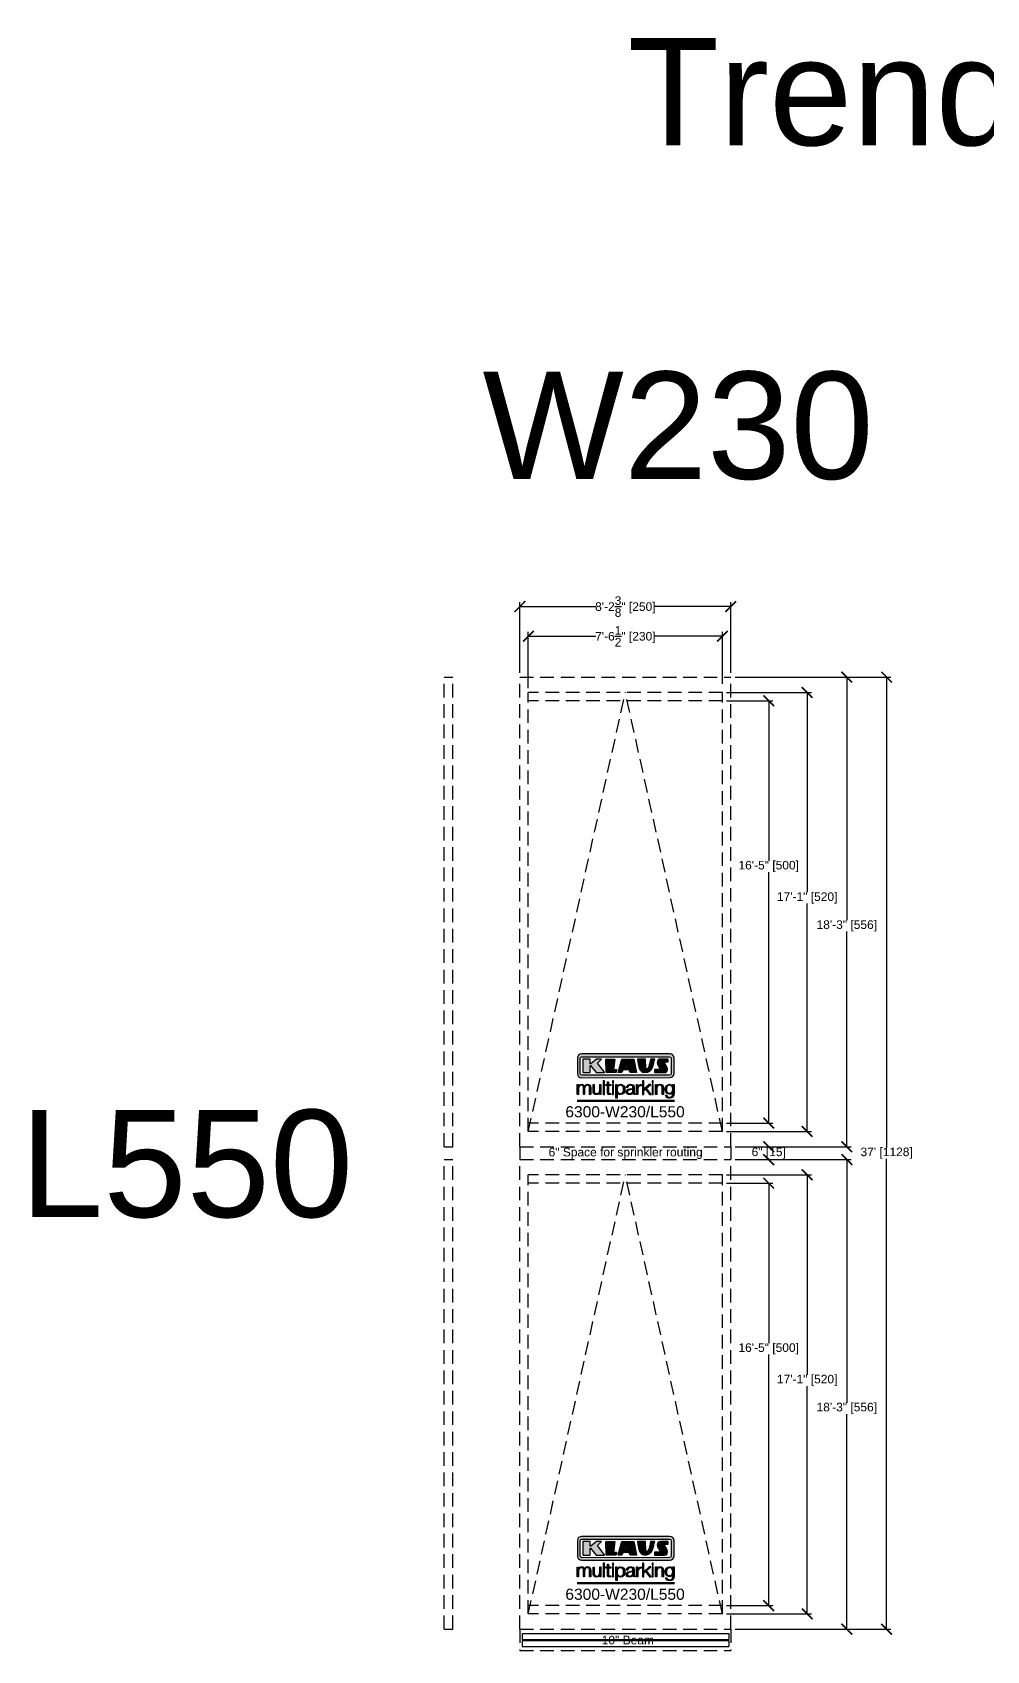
# Model space of a CAD drawing. Extents: x -210816 to 20092, y 4708 to 41486.
# Drawn here: x 18992 to 19437, y 10095 to 10849 of the extents above; entities that cross this region are included whole.
import ezdxf

# ---------------------------------------------------------------- set-up
doc = ezdxf.new("R2010")
doc.units = 0
doc.header["$MEASUREMENT"] = 0
doc.linetypes.add('DASHED', pattern=[0.2067, 0.1654, -0.0413])
doc.linetypes.add('HIDDEN', pattern=[9.525, 6.35, -3.175])
doc.layers.get('0').update_dxf_attribs({"linetype": 'CONTINUOUS'})
doc.layers.get('DEFPOINTS').update_dxf_attribs({"linetype": 'CONTINUOUS'})
for name, color, linetype in [('DIM', 6, 'CONTINUOUS'), ('KLAUS', 30, 'CONTINUOUS'), ('LOGO', 7, 'CONTINUOUS')]:
    doc.layers.add(name, color=color, linetype=linetype)
doc.styles.get("Standard").update_dxf_attribs({"font": 'arial.ttf'})
doc.dimstyles.get("Standard").update_dxf_attribs({"dimtxt": 5, "dimasz": 5, "dimexe": 2, "dimexo": 2, "dimgap": 0.09, "dimtad": 0, "dimtih": 1, "dimtoh": 1, "dimdec": 1, "dimzin": 0, "dimdsep": 46, "dimlunit": 4, "dimtxsty": 'Standard', "dimblk": 'ARCHTICK', "dimcen": -0.09, "dimadec": 0, "dimazin": 0, "dimtfac": 1, "dimtdec": 4, "dimtofl": 0, "dimtmove": 0, "dimatfit": 3, "dimldrblk": 'ARCHTICK', "dimfxl": 1, "dimtolj": 1, "dimtzin": 0, "dimarcsym": 0})

# ---------------------------------------------------------------- blocks, each defined once
blk = doc.blocks.new('_ARCHTICK')
at = {"color": 0, "linetype": 'ByBlock', "const_width": 0.15}
blk.add_lwpolyline([(-0.5, -0.5), (0.5, 0.5)], dxfattribs=at)
blk = doc.blocks.new('*D11038')
at = {"layer": 'DEFPOINTS', "color": 0}
for p in [(19313.65, 10541.68), (19313.65, 10336.93), (19353.2, 10336.93)]:
    blk.add_point(p, dxfattribs=at)
at = {"layer": 'DIM', "color": 0, "lineweight": -2}
for p, q in [((19315.65, 10541.68), (19355.2, 10541.68)), ((19353.2, 10541.68), (19353.2, 10448.48)), ((19353.2, 10336.93), (19353.2, 10443.18)), ((19315.65, 10336.93), (19355.2, 10336.93))]:
    blk.add_line(p, q, dxfattribs=at)
at = {"layer": 'DIM', "color": 0, "lineweight": -2, "xscale": 5, "yscale": 5, "zscale": 5}
for p, rotation in [((19353.2, 10541.68), 90), ((19353.2, 10336.93), 270)]:
    blk.add_blockref('_ARCHTICK', p, dxfattribs=dict(at, rotation=rotation))
at = {"layer": 'DIM', "color": 0, "insert": (19353.2, 10445.83), "char_height": 4, "attachment_point": 5}
blk.add_mtext('\\A1;17\'-1" [520]', dxfattribs=at)
blk = doc.blocks.new('*D11039')
at = {"layer": 'DEFPOINTS', "color": 0}
for p in [(19317.58, 10548.8), (19317.58, 10329.8), (19371.69, 10329.8)]:
    blk.add_point(p, dxfattribs=at)
at = {"layer": 'DIM', "color": 0, "lineweight": -2}
for p, q in [((19319.58, 10548.8), (19373.69, 10548.8)), ((19371.69, 10548.8), (19371.69, 10435.43)), ((19371.69, 10329.8), (19371.69, 10430.13)), ((19319.58, 10329.8), (19373.69, 10329.8))]:
    blk.add_line(p, q, dxfattribs=at)
at = {"layer": 'DIM', "color": 0, "lineweight": -2, "xscale": 5, "yscale": 5, "zscale": 5}
for p, rotation in [((19371.69, 10548.8), 90), ((19371.69, 10329.8), 270)]:
    blk.add_blockref('_ARCHTICK', p, dxfattribs=dict(at, rotation=rotation))
at = {"layer": 'DIM', "color": 0, "insert": (19371.69, 10432.78), "char_height": 4, "attachment_point": 5}
blk.add_mtext('\\A1;18\'-3" [556]', dxfattribs=at)
blk = doc.blocks.new('*D11040')
at = {"layer": 'DEFPOINTS', "color": 0}
for p in [(19313.65, 10537.78), (19313.65, 10340.8), (19335.26, 10340.8)]:
    blk.add_point(p, dxfattribs=at)
at = {"layer": 'DIM', "color": 0, "lineweight": -2}
for p, q in [((19315.65, 10537.78), (19337.26, 10537.78)), ((19335.26, 10537.78), (19335.26, 10463.17)), ((19335.26, 10340.8), (19335.26, 10457.86)), ((19315.65, 10340.8), (19337.26, 10340.8))]:
    blk.add_line(p, q, dxfattribs=at)
at = {"layer": 'DIM', "color": 0, "lineweight": -2, "xscale": 5, "yscale": 5, "zscale": 5}
for p, rotation in [((19335.26, 10537.78), 90), ((19335.26, 10340.8), 270)]:
    blk.add_blockref('_ARCHTICK', p, dxfattribs=dict(at, rotation=rotation))
at = {"layer": 'DIM', "color": 0, "insert": (19335.26, 10460.51), "char_height": 4, "attachment_point": 5}
blk.add_mtext('\\A1;16\'-5" [500]', dxfattribs=at)
blk = doc.blocks.new('*D11049')
at = {"layer": 'DEFPOINTS', "color": 0}
for p in [(19317.58, 10581.71), (19219.21, 10548.8), (19317.58, 10548.8)]:
    blk.add_point(p, dxfattribs=at)
at = {"layer": 'DIM', "color": 0, "lineweight": -2}
for p, q in [((19219.21, 10550.8), (19219.21, 10583.71)), ((19219.21, 10581.71), (19254.62, 10581.71)), ((19317.58, 10581.71), (19282.17, 10581.71)), ((19317.58, 10550.8), (19317.58, 10583.71))]:
    blk.add_line(p, q, dxfattribs=at)
at = {"layer": 'DIM', "color": 0, "lineweight": -2, "xscale": 5, "yscale": 5, "zscale": 5, "rotation": 180}
blk.add_blockref('_ARCHTICK', (19219.21, 10581.71), dxfattribs=at)
at = {"layer": 'DIM', "color": 0, "lineweight": -2, "xscale": 5, "yscale": 5, "zscale": 5}
blk.add_blockref('_ARCHTICK', (19317.58, 10581.71), dxfattribs=at)
at = {"layer": 'DIM', "color": 0, "insert": (19268.4, 10581.71), "char_height": 4, "attachment_point": 5}
blk.add_mtext('\\A1;8\'-2{\\H1.000000x;\\S3/8;}" [250]', dxfattribs=at)
blk = doc.blocks.new('*D11050')
at = {"layer": 'DEFPOINTS', "color": 0}
for p in [(19313.65, 10567.87), (19313.65, 10543.68), (19223.14, 10541.68)]:
    blk.add_point(p, dxfattribs=at)
at = {"layer": 'DIM', "color": 0, "lineweight": -2}
for p, q in [((19223.14, 10543.68), (19223.14, 10569.87)), ((19223.14, 10567.87), (19254.61, 10567.87)), ((19313.65, 10567.87), (19282.19, 10567.87)), ((19313.65, 10545.68), (19313.65, 10569.87))]:
    blk.add_line(p, q, dxfattribs=at)
at = {"layer": 'DIM', "color": 0, "lineweight": -2, "xscale": 5, "yscale": 5, "zscale": 5, "rotation": 180}
blk.add_blockref('_ARCHTICK', (19223.14, 10567.87), dxfattribs=at)
at = {"layer": 'DIM', "color": 0, "lineweight": -2, "xscale": 5, "yscale": 5, "zscale": 5}
blk.add_blockref('_ARCHTICK', (19313.65, 10567.87), dxfattribs=at)
at = {"layer": 'DIM', "color": 0, "insert": (19268.4, 10567.87), "char_height": 4, "attachment_point": 5}
blk.add_mtext('\\A1;7\'-6{\\H1.000000x;\\S1/2;}" [230]', dxfattribs=at)
blk = doc.blocks.new('*D11164')
at = {"layer": 'DEFPOINTS', "color": 0}
for p in [(19313.65, 10316.68), (19313.65, 10111.93), (19353.2, 10111.93)]:
    blk.add_point(p, dxfattribs=at)
at = {"layer": 'DIM', "color": 0, "lineweight": -2}
for p, q in [((19315.65, 10316.68), (19355.2, 10316.68)), ((19353.2, 10316.68), (19353.2, 10223.48)), ((19353.2, 10111.93), (19353.2, 10218.18)), ((19315.65, 10111.93), (19355.2, 10111.93))]:
    blk.add_line(p, q, dxfattribs=at)
at = {"layer": 'DIM', "color": 0, "lineweight": -2, "xscale": 5, "yscale": 5, "zscale": 5}
for p, rotation in [((19353.2, 10316.68), 90), ((19353.2, 10111.93), 270)]:
    blk.add_blockref('_ARCHTICK', p, dxfattribs=dict(at, rotation=rotation))
at = {"layer": 'DIM', "color": 0, "insert": (19353.2, 10220.83), "char_height": 4, "attachment_point": 5}
blk.add_mtext('\\A1;17\'-1" [520]', dxfattribs=at)
blk = doc.blocks.new('*D11165')
at = {"layer": 'DEFPOINTS', "color": 0}
for p in [(19317.58, 10323.8), (19317.58, 10104.8), (19371.69, 10104.8)]:
    blk.add_point(p, dxfattribs=at)
at = {"layer": 'DIM', "color": 0, "lineweight": -2}
for p, q in [((19319.58, 10323.8), (19373.69, 10323.8)), ((19371.69, 10323.8), (19371.69, 10210.43)), ((19371.69, 10104.8), (19371.69, 10205.13)), ((19319.58, 10104.8), (19373.69, 10104.8))]:
    blk.add_line(p, q, dxfattribs=at)
at = {"layer": 'DIM', "color": 0, "lineweight": -2, "xscale": 5, "yscale": 5, "zscale": 5}
for p, rotation in [((19371.69, 10323.8), 90), ((19371.69, 10104.8), 270)]:
    blk.add_blockref('_ARCHTICK', p, dxfattribs=dict(at, rotation=rotation))
at = {"layer": 'DIM', "color": 0, "insert": (19371.69, 10207.78), "char_height": 4, "attachment_point": 5}
blk.add_mtext('\\A1;18\'-3" [556]', dxfattribs=at)
blk = doc.blocks.new('*D11166')
at = {"layer": 'DEFPOINTS', "color": 0}
for p in [(19313.65, 10312.78), (19313.65, 10115.8), (19335.26, 10115.8)]:
    blk.add_point(p, dxfattribs=at)
at = {"layer": 'DIM', "color": 0, "lineweight": -2}
for p, q in [((19315.65, 10312.78), (19337.26, 10312.78)), ((19335.26, 10312.78), (19335.26, 10238.17)), ((19335.26, 10115.8), (19335.26, 10232.86)), ((19315.65, 10115.8), (19337.26, 10115.8))]:
    blk.add_line(p, q, dxfattribs=at)
at = {"layer": 'DIM', "color": 0, "lineweight": -2, "xscale": 5, "yscale": 5, "zscale": 5}
for p, rotation in [((19335.26, 10312.78), 90), ((19335.26, 10115.8), 270)]:
    blk.add_blockref('_ARCHTICK', p, dxfattribs=dict(at, rotation=rotation))
at = {"layer": 'DIM', "color": 0, "insert": (19335.26, 10235.51), "char_height": 4, "attachment_point": 5}
blk.add_mtext('\\A1;16\'-5" [500]', dxfattribs=at)
blk = doc.blocks.new('*D11173')
at = {"layer": 'DEFPOINTS', "color": 0}
for p in [(19317.58, 10329.8), (19317.58, 10323.8), (19335.26, 10323.8)]:
    blk.add_point(p, dxfattribs=at)
at = {"layer": 'DIM', "color": 0, "lineweight": -2}
for p, q in [((19319.58, 10329.8), (19337.26, 10329.8)), ((19335.26, 10329.8), (19335.26, 10329.45)), ((19319.58, 10323.8), (19337.26, 10323.8)), ((19335.26, 10323.8), (19335.26, 10324.15))]:
    blk.add_line(p, q, dxfattribs=at)
at = {"layer": 'DIM', "color": 0, "lineweight": -2, "xscale": 5, "yscale": 5, "zscale": 5}
for p, rotation in [((19335.26, 10329.8), 90), ((19335.26, 10323.8), 270)]:
    blk.add_blockref('_ARCHTICK', p, dxfattribs=dict(at, rotation=rotation))
at = {"layer": 'DIM', "color": 0, "insert": (19335.26, 10326.8), "char_height": 4, "attachment_point": 5}
blk.add_mtext('\\A1;6" [15]', dxfattribs=at)
blk = doc.blocks.new('*D11185')
at = {"layer": 'DEFPOINTS', "color": 0}
for p in [(19317.58, 10548.8), (19317.58, 10104.8), (19390.27, 10104.8)]:
    blk.add_point(p, dxfattribs=at)
at = {"layer": 'DIM', "color": 0, "lineweight": -2}
for p, q in [((19319.58, 10548.8), (19392.27, 10548.8)), ((19390.27, 10548.8), (19390.27, 10329.45)), ((19390.27, 10104.8), (19390.27, 10324.15)), ((19319.58, 10104.8), (19392.27, 10104.8))]:
    blk.add_line(p, q, dxfattribs=at)
at = {"layer": 'DIM', "color": 0, "lineweight": -2, "xscale": 5, "yscale": 5, "zscale": 5}
for p, rotation in [((19390.27, 10548.8), 90), ((19390.27, 10104.8), 270)]:
    blk.add_blockref('_ARCHTICK', p, dxfattribs=dict(at, rotation=rotation))
at = {"layer": 'DIM', "color": 0, "insert": (19390.27, 10326.8), "char_height": 4, "attachment_point": 5}
blk.add_mtext("\\A1;37' [1128]", dxfattribs=at)
blk = doc.blocks.new('A$C9188')
at = {"layer": 'KLAUS', "linetype": 'HIDDEN'}
for p, q in [((0, 0), (0, 219)), ((0, 219), (4, 219)), ((4, 0), (4, 219)), ((0, 0), (4, 0))]:
    blk.add_line(p, q, dxfattribs=at)
blk = doc.blocks.new('KLAUS')
at = {"layer": 'LOGO'}
h = blk.add_hatch(color=8, dxfattribs=at)
h.dxf.hatch_style = 2
edge = h.paths.add_edge_path()
edge.add_spline(control_points=[(3.6, 29.1), (2.9, 29.1), (2.3, 28.5), (2.3, 27.8), (2.3, 27.8), (2.3, 16.1), (2.3, 16.1), (2.3, 15.4), (2.9, 14.8), (3.6, 14.8), (3.6, 14.8), (71.2, 14.8), (71.2, 14.8), (71.9, 14.8), (72.5, 15.4), (72.5, 16.1), (72.5, 16.1), (72.5, 27.8), (72.5, 27.8), (72.5, 28.5), (71.9, 29.1), (71.2, 29.1), (71.2, 29.1), (3.6, 29.1), (3.6, 29.1), (3.6, 29.1), (3.6, 29.1), (3.6, 29.1)], knot_values=[0, 0, 0, 0, 1, 1, 1, 2, 2, 2, 3, 3, 3, 4, 4, 4, 5, 5, 5, 6, 6, 6, 7, 7, 7, 8, 8, 8, 9, 9, 9, 9], degree=3, periodic=0)
edge = h.paths.add_edge_path()
edge.add_spline(control_points=[(3.4, 31.2), (3.4, 31.2), (71.5, 31.2), (71.5, 31.2), (73.3, 31.2), (74.7, 29.8), (74.7, 28), (74.7, 28), (74.7, 16.2), (74.7, 16.2), (74.7, 14.4), (73.3, 12.9), (71.5, 12.9), (71.5, 12.9), (3.4, 12.9), (3.4, 12.9), (1.6, 12.9), (0.1, 14.4), (0.1, 16.2), (0.1, 16.2), (0.1, 28), (0.1, 28), (0.1, 29.8), (1.6, 31.2), (3.4, 31.2), (3.4, 31.2), (3.4, 31.2), (3.4, 31.2)], knot_values=[0, 0, 0, 0, 1, 1, 1, 2, 2, 2, 3, 3, 3, 4, 4, 4, 5, 5, 5, 6, 6, 6, 7, 7, 7, 8, 8, 8, 9, 9, 9, 9], degree=3, periodic=0)
h = blk.add_hatch(color=8, dxfattribs=at)
h.dxf.hatch_style = 2
edge = h.paths.add_edge_path()
edge.add_spline(control_points=[(4.5, 27.3), (4.5, 27.3), (9.7, 27.3), (9.7, 27.3), (9.8, 27.3), (10, 27.2), (10, 27.1), (10, 27.1), (10, 23.7), (10, 23.7), (10, 23.7), (9.9, 23.6), (10, 23.6), (10.1, 23.5), (10.2, 23.6), (10.2, 23.6), (10.2, 23.6), (10.5, 23.7), (10.5, 23.7), (10.5, 23.7), (14.9, 27.3), (14.9, 27.3), (14.9, 27.3), (18.4, 27.3), (18.4, 27.3), (18.4, 27.3), (18.5, 27.3), (18.6, 27.2), (18.6, 27), (18.5, 26.9), (18.5, 26.9), (18.5, 26.9), (15.5, 24.1), (15.5, 24.1), (15.5, 24.1), (21.1, 17.1), (21.1, 17.1), (21.1, 17.1), (21.1, 16.9), (21.1, 16.9), (21.1, 16.8), (21, 16.8), (21, 16.8), (21, 16.8), (14.7, 16.8), (14.7, 16.8), (14.7, 16.8), (10.3, 22.2), (10.3, 22.2), (10.3, 22.2), (10.2, 22.2), (10.1, 22.2), (10, 22.2), (10, 22.1), (10, 22.1), (10, 22.1), (10, 17.1), (10, 17.1), (10, 16.9), (9.8, 16.8), (9.7, 16.8), (9.7, 16.8), (4.5, 16.8), (4.5, 16.8), (4.4, 16.8), (4.2, 16.9), (4.2, 17.1), (4.2, 17.1), (4.2, 27.1), (4.2, 27.1), (4.2, 27.2), (4.4, 27.3), (4.5, 27.3), (4.5, 27.3), (4.5, 27.3), (4.5, 27.3)], knot_values=[0, 0, 0, 0, 1, 1, 1, 2, 2, 2, 3, 3, 3, 4, 4, 4, 5, 5, 5, 6, 6, 6, 7, 7, 7, 8, 8, 8, 9, 9, 9, 10, 10, 10, 11, 11, 11, 12, 12, 12, 13, 13, 13, 14, 14, 14, 15, 15, 15, 16, 16, 16, 17, 17, 17, 18, 18, 18, 19, 19, 19, 20, 20, 20, 21, 21, 21, 22, 22, 22, 23, 23, 23, 24, 24, 24, 25, 25, 25, 25], degree=3, periodic=0)
h = blk.add_hatch(color=8, dxfattribs=at)
h.dxf.hatch_style = 2
h.paths.add_polyline_path([(22.4, 17.1), (22, 27.1), (22.2, 27.3), (28.5, 27.3), (28.9, 27), (28, 19.1), (30.3, 19.1), (30.4, 18.9), (30.1, 17), (29.5, 16.8), (22.6, 16.8)])
h = blk.add_hatch(color=8, dxfattribs=at)
h.paths.add_polyline_path([(36.5, 21), (38.9, 21), (37.9, 23.6)])
h.paths.add_polyline_path([(34.5, 27.3), (43.6, 27.3), (45.8, 16.9), (45.6, 16.8), (40.8, 16.8), (39.9, 18.9), (35.4, 18.9), (34.3, 16.8), (31.8, 16.8), (31.7, 17)])
h = blk.add_hatch(color=8, dxfattribs=at)
h.dxf.hatch_style = 2
edge = h.paths.add_edge_path()
edge.add_spline(control_points=[(52.7, 27.3), (52.7, 27.3), (52.9, 20.1), (52.9, 20.1), (53, 19.9), (53.2, 19.8), (53.4, 19.7), (53.9, 19.6), (54.4, 19.6), (54.6, 20), (55.2, 21.3), (56.3, 25.4), (56.6, 27.3), (56.6, 27.3), (59.8, 27.3), (59.8, 27.3), (58.8, 23.9), (58.6, 16.8), (52.6, 16.8), (48.7, 16.7), (48, 19.4), (47.3, 22.2), (46.9, 23.7), (46.5, 27.3), (46.5, 27.3), (46.5, 27.3), (52.7, 27.3), (52.7, 27.3), (52.7, 27.3), (52.7, 27.3), (52.7, 27.3)], knot_values=[0, 0, 0, 0, 1, 1, 1, 2, 2, 2, 3, 3, 3, 4, 4, 4, 5, 5, 5, 6, 6, 6, 7, 7, 7, 8, 8, 8, 9, 9, 9, 10, 10, 10, 10], degree=3, periodic=0)
h = blk.add_hatch(color=8, dxfattribs=at)
h.dxf.hatch_style = 2
edge = h.paths.add_edge_path()
edge.add_spline(control_points=[(64.5, 27.3), (64.5, 27.3), (70.3, 27.3), (70.3, 27.3), (70.3, 26.5), (70.3, 26), (70.3, 25.1), (70.3, 25.1), (67.3, 25.1), (67.3, 25.1), (67.2, 25), (67.2, 25.1), (67.2, 24.9), (67.2, 24.9), (69.7, 20.4), (69.7, 19.6), (69.7, 16.4), (67.2, 16.8), (65.9, 16.8), (65.9, 16.8), (59.6, 16.8), (59.6, 16.8), (59.6, 17.8), (59.6, 18.2), (59.6, 19.1), (59.6, 19.1), (63.8, 19.1), (63.8, 19.1), (63.8, 19.2), (63.8, 19.1), (63.8, 19.3), (63.8, 20.3), (61.6, 23.1), (61.6, 24.6), (61.6, 26.3), (62.8, 27.3), (64.5, 27.3), (64.5, 27.3), (64.5, 27.3), (64.5, 27.3)], knot_values=[0, 0, 0, 0, 1, 1, 1, 2, 2, 2, 3, 3, 3, 4, 4, 4, 5, 5, 5, 6, 6, 6, 7, 7, 7, 8, 8, 8, 9, 9, 9, 10, 10, 10, 11, 11, 11, 12, 12, 12, 13, 13, 13, 13], degree=3, periodic=0)
h = blk.add_hatch(color=30, dxfattribs=at)
h.dxf.hatch_style = 2
edge = h.paths.add_edge_path()
edge.add_spline(control_points=[(0, 0), (0, 0), (0.9, 0), (0.9, 0), (0.9, 0), (0.9, 4.2), (0.9, 4.2), (0.9, 5.8), (1.6, 7), (3.2, 7), (4.3, 7), (4.8, 6.1), (4.8, 5.1), (4.8, 5.1), (4.8, 0), (4.8, 0), (4.8, 0), (5.7, 0), (5.7, 0), (5.7, 0), (5.7, 4.3), (5.7, 4.3), (5.7, 5.7), (6.1, 7), (7.7, 7), (9, 7), (9.5, 6.3), (9.5, 5.1), (9.5, 5.1), (9.5, 0), (9.5, 0), (9.5, 0), (10.4, 0), (10.4, 0), (10.4, 0), (10.4, 5.1), (10.4, 5.1), (10.4, 6.9), (9.6, 7.8), (7.9, 7.8), (6.9, 7.8), (6, 7.3), (5.5, 6.3), (5.3, 7.3), (4.4, 7.8), (3.4, 7.8), (2.2, 7.8), (1.4, 7.2), (0.9, 6.3), (0.9, 6.3), (0.9, 6.3), (0.9, 6.3), (0.9, 6.3), (0.9, 7.6), (0.9, 7.6), (0.9, 7.6), (0, 7.6), (0, 7.6), (0, 7.6), (0, 0), (0, 0), (0, 0), (0, 0), (0, 0)], knot_values=[0, 0, 0, 0, 1, 1, 1, 2, 2, 2, 3, 3, 3, 4, 4, 4, 5, 5, 5, 6, 6, 6, 7, 7, 7, 8, 8, 8, 9, 9, 9, 10, 10, 10, 11, 11, 11, 12, 12, 12, 13, 13, 13, 14, 14, 14, 15, 15, 15, 16, 16, 16, 17, 17, 17, 18, 18, 18, 19, 19, 19, 20, 20, 20, 21, 21, 21, 21], degree=3, periodic=0)
h = blk.add_hatch(color=30, dxfattribs=at)
h.dxf.hatch_style = 2
edge = h.paths.add_edge_path()
edge.add_spline(control_points=[(18.3, 7.6), (18.3, 7.6), (17.4, 7.6), (17.4, 7.6), (17.4, 7.6), (17.4, 3.6), (17.4, 3.6), (17.4, 2), (16.7, 0.6), (15.1, 0.6), (13.7, 0.6), (13.1, 1.3), (13.1, 2.6), (13.1, 2.6), (13.1, 7.6), (13.1, 7.6), (13.1, 7.6), (12.2, 7.6), (12.2, 7.6), (12.2, 7.6), (12.2, 2.6), (12.2, 2.6), (12.2, 0.9), (12.9, -0.2), (14.8, -0.2), (16, -0.2), (17, 0.4), (17.4, 1.4), (17.4, 1.4), (17.5, 1.4), (17.5, 1.4), (17.5, 1.4), (17.5, 0), (17.5, 0), (17.5, 0), (18.3, 0), (18.3, 0), (18.3, 0), (18.3, 7.6), (18.3, 7.6), (18.3, 7.6), (18.3, 7.6), (18.3, 7.6)], knot_values=[0, 0, 0, 0, 1, 1, 1, 2, 2, 2, 3, 3, 3, 4, 4, 4, 5, 5, 5, 6, 6, 6, 7, 7, 7, 8, 8, 8, 9, 9, 9, 10, 10, 10, 11, 11, 11, 12, 12, 12, 13, 13, 13, 14, 14, 14, 14], degree=3, periodic=0)
h = blk.add_hatch(color=30, dxfattribs=at)
h.dxf.hatch_style = 2
h.paths.add_polyline_path([(20.1, 0), (21, 0), (21, 10.5), (20.1, 10.5)])
h = blk.add_hatch(color=30, dxfattribs=at)
h.dxf.hatch_style = 2
edge = h.paths.add_edge_path()
edge.add_spline(control_points=[(24.2, 9.8), (24.2, 9.8), (23.3, 9.8), (23.3, 9.8), (23.3, 9.8), (23.3, 7.6), (23.3, 7.6), (23.3, 7.6), (22, 7.6), (22, 7.6), (22, 7.6), (22, 6.8), (22, 6.8), (22, 6.8), (23.3, 6.8), (23.3, 6.8), (23.3, 6.8), (23.3, 1.6), (23.3, 1.6), (23.3, 0.3), (23.7, -0.1), (24.9, -0.1), (25.2, -0.1), (25.5, -0.1), (25.8, -0.1), (25.8, -0.1), (25.8, 0.7), (25.8, 0.7), (25.5, 0.7), (25.2, 0.7), (25, 0.7), (24.3, 0.7), (24.2, 1.1), (24.2, 1.7), (24.2, 1.7), (24.2, 6.8), (24.2, 6.8), (24.2, 6.8), (25.8, 6.8), (25.8, 6.8), (25.8, 6.8), (25.8, 7.6), (25.8, 7.6), (25.8, 7.6), (24.2, 7.6), (24.2, 7.6), (24.2, 7.6), (24.2, 9.8), (24.2, 9.8), (24.2, 9.8), (24.2, 9.8), (24.2, 9.8)], knot_values=[0, 0, 0, 0, 1, 1, 1, 2, 2, 2, 3, 3, 3, 4, 4, 4, 5, 5, 5, 6, 6, 6, 7, 7, 7, 8, 8, 8, 9, 9, 9, 10, 10, 10, 11, 11, 11, 12, 12, 12, 13, 13, 13, 14, 14, 14, 15, 15, 15, 16, 16, 16, 17, 17, 17, 17], degree=3, periodic=0)
h = blk.add_hatch(color=30, dxfattribs=at)
h.paths.add_polyline_path([(27.1, 0), (28, 0), (28, 7.6), (27.1, 7.6)])
h.paths.add_polyline_path([(27.1, 9), (28, 9), (28, 10.5), (27.1, 10.5)])
h = blk.add_hatch(color=30, dxfattribs=at)
edge = h.paths.add_edge_path()
edge.add_spline(control_points=[(35.8, 3.8), (35.8, 2.2), (35.1, 0.6), (33.4, 0.6), (31.4, 0.6), (30.7, 2.2), (30.7, 3.8), (30.7, 5.5), (31.3, 7), (33.4, 7), (35.1, 7), (35.8, 5.3), (35.8, 3.8), (35.8, 3.8), (35.8, 3.8), (35.8, 3.8)], knot_values=[0, 0, 0, 0, 1, 1, 1, 2, 2, 2, 3, 3, 3, 4, 4, 4, 5, 5, 5, 5], degree=3, periodic=0)
edge = h.paths.add_edge_path()
edge.add_spline(control_points=[(29.8, -2.8), (29.8, -2.8), (30.7, -2.8), (30.7, -2.8), (30.7, -2.8), (30.7, 1.4), (30.7, 1.4), (30.7, 1.4), (30.7, 1.4), (30.7, 1.4), (31.1, 0.4), (32.2, -0.2), (33.4, -0.2), (35.7, -0.2), (36.8, 1.6), (36.8, 3.8), (36.8, 5.9), (35.7, 7.8), (33.4, 7.8), (32.2, 7.8), (31.1, 7.1), (30.7, 6.1), (30.7, 6.1), (30.6, 6.1), (30.6, 6.1), (30.6, 6.1), (30.6, 7.6), (30.6, 7.6), (30.6, 7.6), (29.8, 7.6), (29.8, 7.6), (29.8, 7.6), (29.8, -2.8), (29.8, -2.8), (29.8, -2.8), (29.8, -2.8), (29.8, -2.8)], knot_values=[0, 0, 0, 0, 1, 1, 1, 2, 2, 2, 3, 3, 3, 4, 4, 4, 5, 5, 5, 6, 6, 6, 7, 7, 7, 8, 8, 8, 9, 9, 9, 10, 10, 10, 11, 11, 11, 12, 12, 12, 12], degree=3, periodic=0)
h = blk.add_hatch(color=30, dxfattribs=at)
edge = h.paths.add_edge_path()
edge.add_spline(control_points=[(43, 2.9), (43, 1.4), (41.8, 0.6), (40.4, 0.6), (39.5, 0.6), (38.7, 1.1), (38.7, 2), (38.7, 3.5), (40.7, 3.5), (42.2, 3.8), (42.5, 3.8), (42.9, 3.9), (43, 4.1), (43, 4.1), (43, 4.1), (43, 4.1), (43, 4.1), (43, 2.9), (43, 2.9), (43, 2.9), (43, 2.9), (43, 2.9)], knot_values=[0, 0, 0, 0, 1, 1, 1, 2, 2, 2, 3, 3, 3, 4, 4, 4, 5, 5, 5, 6, 6, 6, 7, 7, 7, 7], degree=3, periodic=0)
edge = h.paths.add_edge_path()
edge.add_spline(control_points=[(39, 5.2), (39.1, 6.5), (39.9, 7), (41.1, 7), (42.1, 7), (43, 6.7), (43, 5.4), (43, 4.6), (42.6, 4.5), (41.8, 4.4), (39.9, 4.2), (37.8, 4.1), (37.8, 2), (37.8, 0.5), (38.9, -0.2), (40.3, -0.2), (41.8, -0.2), (42.4, 0.3), (43.1, 1.3), (43.1, 1.3), (43.1, 1.3), (43.1, 1.3), (43.1, 0.5), (43.2, 0), (44.2, 0), (44.4, 0), (44.6, 0), (44.8, 0.1), (44.8, 0.1), (44.8, 0.8), (44.8, 0.8), (44.7, 0.8), (44.6, 0.8), (44.5, 0.8), (44.1, 0.8), (44, 1), (44, 1.3), (44, 1.3), (44, 5.3), (44, 5.3), (44, 7.4), (42.5, 7.8), (41.2, 7.8), (39.4, 7.8), (38.2, 7), (38.1, 5.2), (38.1, 5.2), (39, 5.2), (39, 5.2), (39, 5.2), (39, 5.2), (39, 5.2)], knot_values=[0, 0, 0, 0, 1, 1, 1, 2, 2, 2, 3, 3, 3, 4, 4, 4, 5, 5, 5, 6, 6, 6, 7, 7, 7, 8, 8, 8, 9, 9, 9, 10, 10, 10, 11, 11, 11, 12, 12, 12, 13, 13, 13, 14, 14, 14, 15, 15, 15, 16, 16, 16, 17, 17, 17, 17], degree=3, periodic=0)
h = blk.add_hatch(color=30, dxfattribs=at)
h.dxf.hatch_style = 2
edge = h.paths.add_edge_path()
edge.add_spline(control_points=[(45.8, 0), (45.8, 0), (46.7, 0), (46.7, 0), (46.7, 0), (46.7, 4), (46.7, 4), (46.7, 5.6), (47.9, 6.8), (49.5, 6.7), (49.5, 6.7), (49.5, 7.7), (49.5, 7.7), (48.2, 7.7), (47.1, 7), (46.7, 5.8), (46.7, 5.8), (46.6, 5.8), (46.6, 5.8), (46.6, 5.8), (46.6, 7.6), (46.6, 7.6), (46.6, 7.6), (45.8, 7.6), (45.8, 7.6), (45.8, 7.6), (45.8, 0), (45.8, 0), (45.8, 0), (45.8, 0), (45.8, 0)], knot_values=[0, 0, 0, 0, 1, 1, 1, 2, 2, 2, 3, 3, 3, 4, 4, 4, 5, 5, 5, 6, 6, 6, 7, 7, 7, 8, 8, 8, 9, 9, 9, 10, 10, 10, 10], degree=3, periodic=0)
h = blk.add_hatch(color=30, dxfattribs=at)
h.dxf.hatch_style = 2
h.paths.add_polyline_path([(50.4, 0), (51.3, 0), (51.3, 2.9), (52.8, 4.1), (55.8, 0), (57, 0), (53.5, 4.8), (56.7, 7.6), (55.5, 7.6), (51.3, 3.9), (51.3, 10.5), (50.4, 10.5)])
h = blk.add_hatch(color=30, dxfattribs=at)
h.paths.add_polyline_path([(57.7, 0), (58.7, 0), (58.7, 7.6), (57.7, 7.6)])
h.paths.add_polyline_path([(57.7, 9), (58.7, 9), (58.7, 10.5), (57.7, 10.5)])
h = blk.add_hatch(color=30, dxfattribs=at)
h.dxf.hatch_style = 2
edge = h.paths.add_edge_path()
edge.add_spline(control_points=[(60.4, 0), (60.4, 0), (61.3, 0), (61.3, 0), (61.3, 0), (61.3, 4.4), (61.3, 4.4), (61.4, 5.9), (62.2, 7), (63.7, 7), (65.2, 7), (65.6, 6), (65.6, 4.7), (65.6, 4.7), (65.6, 0), (65.6, 0), (65.6, 0), (66.5, 0), (66.5, 0), (66.5, 0), (66.5, 4.9), (66.5, 4.9), (66.5, 6.7), (65.9, 7.8), (63.8, 7.8), (62.7, 7.8), (61.7, 7.2), (61.4, 6.3), (61.4, 6.3), (61.3, 6.3), (61.3, 6.3), (61.3, 6.3), (61.3, 7.6), (61.3, 7.6), (61.3, 7.6), (60.4, 7.6), (60.4, 7.6), (60.4, 7.6), (60.4, 0), (60.4, 0), (60.4, 0), (60.4, 0), (60.4, 0)], knot_values=[0, 0, 0, 0, 1, 1, 1, 2, 2, 2, 3, 3, 3, 4, 4, 4, 5, 5, 5, 6, 6, 6, 7, 7, 7, 8, 8, 8, 9, 9, 9, 10, 10, 10, 11, 11, 11, 12, 12, 12, 13, 13, 13, 14, 14, 14, 14], degree=3, periodic=0)
h = blk.add_hatch(color=30, dxfattribs=at)
edge = h.paths.add_edge_path()
edge.add_spline(control_points=[(71.3, 0.9), (69.6, 0.9), (68.8, 2.3), (68.8, 3.9), (68.8, 5.4), (69.6, 7), (71.3, 7), (73.1, 7), (73.7, 5.3), (73.7, 3.9), (73.7, 2.3), (72.9, 0.9), (71.3, 0.9), (71.3, 0.9), (71.3, 0.9), (71.3, 0.9)], knot_values=[0, 0, 0, 0, 1, 1, 1, 2, 2, 2, 3, 3, 3, 4, 4, 4, 5, 5, 5, 5], degree=3, periodic=0)
edge = h.paths.add_edge_path()
edge.add_spline(control_points=[(74.7, 7.6), (74.7, 7.6), (73.7, 7.6), (73.7, 7.6), (73.7, 7.6), (73.7, 6.3), (73.7, 6.3), (73.7, 6.3), (73.7, 6.3), (73.7, 6.3), (73.4, 7.1), (72.4, 7.8), (71.3, 7.8), (69.1, 7.8), (67.9, 6), (67.9, 4), (67.9, 1.8), (68.9, 0.1), (71.3, 0.1), (72.4, 0.1), (73.3, 0.7), (73.7, 1.6), (73.7, 1.6), (73.7, 1.6), (73.7, 1.6), (73.7, 1.6), (73.7, 0.6), (73.7, 0.6), (73.7, -1.2), (73, -2.2), (71.3, -2.2), (70.3, -2.2), (69.3, -1.8), (69.1, -0.7), (69.1, -0.7), (68.2, -0.7), (68.2, -0.7), (68.3, -2.3), (69.8, -3), (71.3, -3), (73.8, -3), (74.7, -1.6), (74.7, 0.6), (74.7, 0.6), (74.7, 7.6), (74.7, 7.6), (74.7, 7.6), (74.7, 7.6), (74.7, 7.6)], knot_values=[0, 0, 0, 0, 1, 1, 1, 2, 2, 2, 3, 3, 3, 4, 4, 4, 5, 5, 5, 6, 6, 6, 7, 7, 7, 8, 8, 8, 9, 9, 9, 10, 10, 10, 11, 11, 11, 12, 12, 12, 13, 13, 13, 14, 14, 14, 15, 15, 15, 16, 16, 16, 16], degree=3, periodic=0)
for points in [[(22.4, 17.1), (22, 27.1), (22.2, 27.3), (28.5, 27.3), (28.9, 27), (28, 19.1), (30.3, 19.1), (30.4, 18.9), (30.1, 17), (29.5, 16.8), (22.6, 16.8), (22.4, 17.1), (22.4, 17.1)], [(34.5, 27.3), (43.6, 27.3), (45.8, 16.9), (45.6, 16.8), (40.8, 16.8), (39.9, 18.9), (35.4, 18.9), (34.3, 16.8), (31.8, 16.8), (31.7, 17), (34.5, 27.3), (34.5, 27.3)], [(36.5, 21), (38.9, 21), (37.9, 23.6), (36.5, 21), (36.5, 21)], [(20.1, 0), (21, 0), (21, 10.5), (20.1, 10.5), (20.1, 0), (20.1, 0)], [(27.1, 9), (28, 9), (28, 10.5), (27.1, 10.5), (27.1, 9), (27.1, 9)], [(27.1, 0), (28, 0), (28, 7.6), (27.1, 7.6), (27.1, 0), (27.1, 0)], [(50.4, 0), (51.3, 0), (51.3, 2.9), (52.8, 4.1), (55.8, 0), (57, 0), (53.5, 4.8), (56.7, 7.6), (55.5, 7.6), (51.3, 3.9), (51.3, 10.5), (50.4, 10.5), (50.4, 0), (50.4, 0)], [(57.7, 9), (58.7, 9), (58.7, 10.5), (57.7, 10.5), (57.7, 9), (57.7, 9)], [(57.7, 0), (58.7, 0), (58.7, 7.6), (57.7, 7.6), (57.7, 0), (57.7, 0)]]:
    blk.add_lwpolyline(points, dxfattribs=at)
for points, knots in [([(3.4, 31.2), (3.4, 31.2), (71.5, 31.2), (71.5, 31.2), (73.3, 31.2), (74.7, 29.8), (74.7, 28), (74.7, 28), (74.7, 16.2), (74.7, 16.2), (74.7, 14.4), (73.3, 12.9), (71.5, 12.9), (71.5, 12.9), (3.4, 12.9), (3.4, 12.9), (1.6, 12.9), (0.1, 14.4), (0.1, 16.2), (0.1, 16.2), (0.1, 28), (0.1, 28), (0.1, 29.8), (1.6, 31.2), (3.4, 31.2), (3.4, 31.2), (3.4, 31.2), (3.4, 31.2)], [0, 0, 0, 0, 1, 1, 1, 2, 2, 2, 3, 3, 3, 4, 4, 4, 5, 5, 5, 6, 6, 6, 7, 7, 7, 8, 8, 8, 9, 9, 9, 9]), ([(3.6, 29.1), (2.9, 29.1), (2.3, 28.5), (2.3, 27.8), (2.3, 27.8), (2.3, 16.1), (2.3, 16.1), (2.3, 15.4), (2.9, 14.8), (3.6, 14.8), (3.6, 14.8), (71.2, 14.8), (71.2, 14.8), (71.9, 14.8), (72.5, 15.4), (72.5, 16.1), (72.5, 16.1), (72.5, 27.8), (72.5, 27.8), (72.5, 28.5), (71.9, 29.1), (71.2, 29.1), (71.2, 29.1), (3.6, 29.1), (3.6, 29.1), (3.6, 29.1), (3.6, 29.1), (3.6, 29.1)], [0, 0, 0, 0, 1, 1, 1, 2, 2, 2, 3, 3, 3, 4, 4, 4, 5, 5, 5, 6, 6, 6, 7, 7, 7, 8, 8, 8, 9, 9, 9, 9]), ([(4.5, 27.3), (4.5, 27.3), (9.7, 27.3), (9.7, 27.3), (9.8, 27.3), (10, 27.2), (10, 27.1), (10, 27.1), (10, 23.7), (10, 23.7), (10, 23.7), (9.9, 23.6), (10, 23.6), (10.1, 23.5), (10.2, 23.6), (10.2, 23.6), (10.2, 23.6), (10.5, 23.7), (10.5, 23.7), (10.5, 23.7), (14.9, 27.3), (14.9, 27.3), (14.9, 27.3), (18.4, 27.3), (18.4, 27.3), (18.4, 27.3), (18.5, 27.3), (18.6, 27.2), (18.6, 27), (18.5, 26.9), (18.5, 26.9), (18.5, 26.9), (15.5, 24.1), (15.5, 24.1), (15.5, 24.1), (21.1, 17.1), (21.1, 17.1), (21.1, 17.1), (21.1, 16.9), (21.1, 16.9), (21.1, 16.8), (21, 16.8), (21, 16.8), (21, 16.8), (14.7, 16.8), (14.7, 16.8), (14.7, 16.8), (10.3, 22.2), (10.3, 22.2), (10.3, 22.2), (10.2, 22.2), (10.1, 22.2), (10, 22.2), (10, 22.1), (10, 22.1), (10, 22.1), (10, 17.1), (10, 17.1), (10, 16.9), (9.8, 16.8), (9.7, 16.8), (9.7, 16.8), (4.5, 16.8), (4.5, 16.8), (4.4, 16.8), (4.2, 16.9), (4.2, 17.1), (4.2, 17.1), (4.2, 27.1), (4.2, 27.1), (4.2, 27.2), (4.4, 27.3), (4.5, 27.3), (4.5, 27.3), (4.5, 27.3), (4.5, 27.3)], [0, 0, 0, 0, 1, 1, 1, 2, 2, 2, 3, 3, 3, 4, 4, 4, 5, 5, 5, 6, 6, 6, 7, 7, 7, 8, 8, 8, 9, 9, 9, 10, 10, 10, 11, 11, 11, 12, 12, 12, 13, 13, 13, 14, 14, 14, 15, 15, 15, 16, 16, 16, 17, 17, 17, 18, 18, 18, 19, 19, 19, 20, 20, 20, 21, 21, 21, 22, 22, 22, 23, 23, 23, 24, 24, 24, 25, 25, 25, 25]), ([(52.7, 27.3), (52.7, 27.3), (52.9, 20.1), (52.9, 20.1), (53, 19.9), (53.2, 19.8), (53.4, 19.7), (53.9, 19.6), (54.4, 19.6), (54.6, 20), (55.2, 21.3), (56.3, 25.4), (56.6, 27.3), (56.6, 27.3), (59.8, 27.3), (59.8, 27.3), (58.8, 23.9), (58.6, 16.8), (52.6, 16.8), (48.7, 16.7), (48, 19.4), (47.3, 22.2), (46.9, 23.7), (46.5, 27.3), (46.5, 27.3), (46.5, 27.3), (52.7, 27.3), (52.7, 27.3), (52.7, 27.3), (52.7, 27.3), (52.7, 27.3)], [0, 0, 0, 0, 1, 1, 1, 2, 2, 2, 3, 3, 3, 4, 4, 4, 5, 5, 5, 6, 6, 6, 7, 7, 7, 8, 8, 8, 9, 9, 9, 10, 10, 10, 10]), ([(64.5, 27.3), (64.5, 27.3), (70.3, 27.3), (70.3, 27.3), (70.3, 26.5), (70.3, 26), (70.3, 25.1), (70.3, 25.1), (67.3, 25.1), (67.3, 25.1), (67.2, 25), (67.2, 25.1), (67.2, 24.9), (67.2, 24.9), (69.7, 20.4), (69.7, 19.6), (69.7, 16.4), (67.2, 16.8), (65.9, 16.8), (65.9, 16.8), (59.6, 16.8), (59.6, 16.8), (59.6, 17.8), (59.6, 18.2), (59.6, 19.1), (59.6, 19.1), (63.8, 19.1), (63.8, 19.1), (63.8, 19.2), (63.8, 19.1), (63.8, 19.3), (63.8, 20.3), (61.6, 23.1), (61.6, 24.6), (61.6, 26.3), (62.8, 27.3), (64.5, 27.3), (64.5, 27.3), (64.5, 27.3), (64.5, 27.3)], [0, 0, 0, 0, 1, 1, 1, 2, 2, 2, 3, 3, 3, 4, 4, 4, 5, 5, 5, 6, 6, 6, 7, 7, 7, 8, 8, 8, 9, 9, 9, 10, 10, 10, 11, 11, 11, 12, 12, 12, 13, 13, 13, 13]), ([(0, 0), (0, 0), (0.9, 0), (0.9, 0), (0.9, 0), (0.9, 4.2), (0.9, 4.2), (0.9, 5.8), (1.6, 7), (3.2, 7), (4.3, 7), (4.8, 6.1), (4.8, 5.1), (4.8, 5.1), (4.8, 0), (4.8, 0), (4.8, 0), (5.7, 0), (5.7, 0), (5.7, 0), (5.7, 4.3), (5.7, 4.3), (5.7, 5.7), (6.1, 7), (7.7, 7), (9, 7), (9.5, 6.3), (9.5, 5.1), (9.5, 5.1), (9.5, 0), (9.5, 0), (9.5, 0), (10.4, 0), (10.4, 0), (10.4, 0), (10.4, 5.1), (10.4, 5.1), (10.4, 6.9), (9.6, 7.8), (7.9, 7.8), (6.9, 7.8), (6, 7.3), (5.5, 6.3), (5.3, 7.3), (4.4, 7.8), (3.4, 7.8), (2.2, 7.8), (1.4, 7.2), (0.9, 6.3), (0.9, 6.3), (0.9, 6.3), (0.9, 6.3), (0.9, 6.3), (0.9, 7.6), (0.9, 7.6), (0.9, 7.6), (0, 7.6), (0, 7.6), (0, 7.6), (0, 0), (0, 0), (0, 0), (0, 0), (0, 0)], [0, 0, 0, 0, 1, 1, 1, 2, 2, 2, 3, 3, 3, 4, 4, 4, 5, 5, 5, 6, 6, 6, 7, 7, 7, 8, 8, 8, 9, 9, 9, 10, 10, 10, 11, 11, 11, 12, 12, 12, 13, 13, 13, 14, 14, 14, 15, 15, 15, 16, 16, 16, 17, 17, 17, 18, 18, 18, 19, 19, 19, 20, 20, 20, 21, 21, 21, 21]), ([(18.3, 7.6), (18.3, 7.6), (17.4, 7.6), (17.4, 7.6), (17.4, 7.6), (17.4, 3.6), (17.4, 3.6), (17.4, 2), (16.7, 0.6), (15.1, 0.6), (13.7, 0.6), (13.1, 1.3), (13.1, 2.6), (13.1, 2.6), (13.1, 7.6), (13.1, 7.6), (13.1, 7.6), (12.2, 7.6), (12.2, 7.6), (12.2, 7.6), (12.2, 2.6), (12.2, 2.6), (12.2, 0.9), (12.9, -0.2), (14.8, -0.2), (16, -0.2), (17, 0.4), (17.4, 1.4), (17.4, 1.4), (17.5, 1.4), (17.5, 1.4), (17.5, 1.4), (17.5, 0), (17.5, 0), (17.5, 0), (18.3, 0), (18.3, 0), (18.3, 0), (18.3, 7.6), (18.3, 7.6), (18.3, 7.6), (18.3, 7.6), (18.3, 7.6)], [0, 0, 0, 0, 1, 1, 1, 2, 2, 2, 3, 3, 3, 4, 4, 4, 5, 5, 5, 6, 6, 6, 7, 7, 7, 8, 8, 8, 9, 9, 9, 10, 10, 10, 11, 11, 11, 12, 12, 12, 13, 13, 13, 14, 14, 14, 14]), ([(24.2, 9.8), (24.2, 9.8), (23.3, 9.8), (23.3, 9.8), (23.3, 9.8), (23.3, 7.6), (23.3, 7.6), (23.3, 7.6), (22, 7.6), (22, 7.6), (22, 7.6), (22, 6.8), (22, 6.8), (22, 6.8), (23.3, 6.8), (23.3, 6.8), (23.3, 6.8), (23.3, 1.6), (23.3, 1.6), (23.3, 0.3), (23.7, -0.1), (24.9, -0.1), (25.2, -0.1), (25.5, -0.1), (25.8, -0.1), (25.8, -0.1), (25.8, 0.7), (25.8, 0.7), (25.5, 0.7), (25.2, 0.7), (25, 0.7), (24.3, 0.7), (24.2, 1.1), (24.2, 1.7), (24.2, 1.7), (24.2, 6.8), (24.2, 6.8), (24.2, 6.8), (25.8, 6.8), (25.8, 6.8), (25.8, 6.8), (25.8, 7.6), (25.8, 7.6), (25.8, 7.6), (24.2, 7.6), (24.2, 7.6), (24.2, 7.6), (24.2, 9.8), (24.2, 9.8), (24.2, 9.8), (24.2, 9.8), (24.2, 9.8)], [0, 0, 0, 0, 1, 1, 1, 2, 2, 2, 3, 3, 3, 4, 4, 4, 5, 5, 5, 6, 6, 6, 7, 7, 7, 8, 8, 8, 9, 9, 9, 10, 10, 10, 11, 11, 11, 12, 12, 12, 13, 13, 13, 14, 14, 14, 15, 15, 15, 16, 16, 16, 17, 17, 17, 17]), ([(29.8, -2.8), (29.8, -2.8), (30.7, -2.8), (30.7, -2.8), (30.7, -2.8), (30.7, 1.4), (30.7, 1.4), (30.7, 1.4), (30.7, 1.4), (30.7, 1.4), (31.1, 0.4), (32.2, -0.2), (33.4, -0.2), (35.7, -0.2), (36.8, 1.6), (36.8, 3.8), (36.8, 5.9), (35.7, 7.8), (33.4, 7.8), (32.2, 7.8), (31.1, 7.1), (30.7, 6.1), (30.7, 6.1), (30.6, 6.1), (30.6, 6.1), (30.6, 6.1), (30.6, 7.6), (30.6, 7.6), (30.6, 7.6), (29.8, 7.6), (29.8, 7.6), (29.8, 7.6), (29.8, -2.8), (29.8, -2.8), (29.8, -2.8), (29.8, -2.8), (29.8, -2.8)], [0, 0, 0, 0, 1, 1, 1, 2, 2, 2, 3, 3, 3, 4, 4, 4, 5, 5, 5, 6, 6, 6, 7, 7, 7, 8, 8, 8, 9, 9, 9, 10, 10, 10, 11, 11, 11, 12, 12, 12, 12]), ([(35.8, 3.8), (35.8, 2.2), (35.1, 0.6), (33.4, 0.6), (31.4, 0.6), (30.7, 2.2), (30.7, 3.8), (30.7, 5.5), (31.3, 7), (33.4, 7), (35.1, 7), (35.8, 5.3), (35.8, 3.8), (35.8, 3.8), (35.8, 3.8), (35.8, 3.8)], [0, 0, 0, 0, 1, 1, 1, 2, 2, 2, 3, 3, 3, 4, 4, 4, 5, 5, 5, 5]), ([(39, 5.2), (39.1, 6.5), (39.9, 7), (41.1, 7), (42.1, 7), (43, 6.7), (43, 5.4), (43, 4.6), (42.6, 4.5), (41.8, 4.4), (39.9, 4.2), (37.8, 4.1), (37.8, 2), (37.8, 0.5), (38.9, -0.2), (40.3, -0.2), (41.8, -0.2), (42.4, 0.3), (43.1, 1.3), (43.1, 1.3), (43.1, 1.3), (43.1, 1.3), (43.1, 0.5), (43.2, 0), (44.2, 0), (44.4, 0), (44.6, 0), (44.8, 0.1), (44.8, 0.1), (44.8, 0.8), (44.8, 0.8), (44.7, 0.8), (44.6, 0.8), (44.5, 0.8), (44.1, 0.8), (44, 1), (44, 1.3), (44, 1.3), (44, 5.3), (44, 5.3), (44, 7.4), (42.5, 7.8), (41.2, 7.8), (39.4, 7.8), (38.2, 7), (38.1, 5.2), (38.1, 5.2), (39, 5.2), (39, 5.2), (39, 5.2), (39, 5.2), (39, 5.2)], [0, 0, 0, 0, 1, 1, 1, 2, 2, 2, 3, 3, 3, 4, 4, 4, 5, 5, 5, 6, 6, 6, 7, 7, 7, 8, 8, 8, 9, 9, 9, 10, 10, 10, 11, 11, 11, 12, 12, 12, 13, 13, 13, 14, 14, 14, 15, 15, 15, 16, 16, 16, 17, 17, 17, 17]), ([(43, 2.9), (43, 1.4), (41.8, 0.6), (40.4, 0.6), (39.5, 0.6), (38.7, 1.1), (38.7, 2), (38.7, 3.5), (40.7, 3.5), (42.2, 3.8), (42.5, 3.8), (42.9, 3.9), (43, 4.1), (43, 4.1), (43, 4.1), (43, 4.1), (43, 4.1), (43, 2.9), (43, 2.9), (43, 2.9), (43, 2.9), (43, 2.9)], [0, 0, 0, 0, 1, 1, 1, 2, 2, 2, 3, 3, 3, 4, 4, 4, 5, 5, 5, 6, 6, 6, 7, 7, 7, 7]), ([(45.8, 0), (45.8, 0), (46.7, 0), (46.7, 0), (46.7, 0), (46.7, 4), (46.7, 4), (46.7, 5.6), (47.9, 6.8), (49.5, 6.7), (49.5, 6.7), (49.5, 7.7), (49.5, 7.7), (48.2, 7.7), (47.1, 7), (46.7, 5.8), (46.7, 5.8), (46.6, 5.8), (46.6, 5.8), (46.6, 5.8), (46.6, 7.6), (46.6, 7.6), (46.6, 7.6), (45.8, 7.6), (45.8, 7.6), (45.8, 7.6), (45.8, 0), (45.8, 0), (45.8, 0), (45.8, 0), (45.8, 0)], [0, 0, 0, 0, 1, 1, 1, 2, 2, 2, 3, 3, 3, 4, 4, 4, 5, 5, 5, 6, 6, 6, 7, 7, 7, 8, 8, 8, 9, 9, 9, 10, 10, 10, 10]), ([(60.4, 0), (60.4, 0), (61.3, 0), (61.3, 0), (61.3, 0), (61.3, 4.4), (61.3, 4.4), (61.4, 5.9), (62.2, 7), (63.7, 7), (65.2, 7), (65.6, 6), (65.6, 4.7), (65.6, 4.7), (65.6, 0), (65.6, 0), (65.6, 0), (66.5, 0), (66.5, 0), (66.5, 0), (66.5, 4.9), (66.5, 4.9), (66.5, 6.7), (65.9, 7.8), (63.8, 7.8), (62.7, 7.8), (61.7, 7.2), (61.4, 6.3), (61.4, 6.3), (61.3, 6.3), (61.3, 6.3), (61.3, 6.3), (61.3, 7.6), (61.3, 7.6), (61.3, 7.6), (60.4, 7.6), (60.4, 7.6), (60.4, 7.6), (60.4, 0), (60.4, 0), (60.4, 0), (60.4, 0), (60.4, 0)], [0, 0, 0, 0, 1, 1, 1, 2, 2, 2, 3, 3, 3, 4, 4, 4, 5, 5, 5, 6, 6, 6, 7, 7, 7, 8, 8, 8, 9, 9, 9, 10, 10, 10, 11, 11, 11, 12, 12, 12, 13, 13, 13, 14, 14, 14, 14]), ([(74.7, 7.6), (74.7, 7.6), (73.7, 7.6), (73.7, 7.6), (73.7, 7.6), (73.7, 6.3), (73.7, 6.3), (73.7, 6.3), (73.7, 6.3), (73.7, 6.3), (73.4, 7.1), (72.4, 7.8), (71.3, 7.8), (69.1, 7.8), (67.9, 6), (67.9, 4), (67.9, 1.8), (68.9, 0.1), (71.3, 0.1), (72.4, 0.1), (73.3, 0.7), (73.7, 1.6), (73.7, 1.6), (73.7, 1.6), (73.7, 1.6), (73.7, 1.6), (73.7, 0.6), (73.7, 0.6), (73.7, -1.2), (73, -2.2), (71.3, -2.2), (70.3, -2.2), (69.3, -1.8), (69.1, -0.7), (69.1, -0.7), (68.2, -0.7), (68.2, -0.7), (68.3, -2.3), (69.8, -3), (71.3, -3), (73.8, -3), (74.7, -1.6), (74.7, 0.6), (74.7, 0.6), (74.7, 7.6), (74.7, 7.6), (74.7, 7.6), (74.7, 7.6), (74.7, 7.6)], [0, 0, 0, 0, 1, 1, 1, 2, 2, 2, 3, 3, 3, 4, 4, 4, 5, 5, 5, 6, 6, 6, 7, 7, 7, 8, 8, 8, 9, 9, 9, 10, 10, 10, 11, 11, 11, 12, 12, 12, 13, 13, 13, 14, 14, 14, 15, 15, 15, 16, 16, 16, 16]), ([(71.3, 0.9), (69.6, 0.9), (68.8, 2.3), (68.8, 3.9), (68.8, 5.4), (69.6, 7), (71.3, 7), (73.1, 7), (73.7, 5.3), (73.7, 3.9), (73.7, 2.3), (72.9, 0.9), (71.3, 0.9), (71.3, 0.9), (71.3, 0.9), (71.3, 0.9)], [0, 0, 0, 0, 1, 1, 1, 2, 2, 2, 3, 3, 3, 4, 4, 4, 5, 5, 5, 5])]:
    blk.add_open_spline(points, degree=3, knots=knots, dxfattribs=at)
blk = doc.blocks.new('A$C25030')
at = {"layer": 'KLAUS', "linetype": 'HIDDEN'}
for p, q in [((0, 0), (0, 219)), ((98.38, 0), (98.38, 219)), ((3.93, 7.12), (3.93, 211.88)), ((94.44, 211.88), (3.93, 211.88)), ((3.93, 7.12), (49.19, 211.88)), ((94.44, 7.12), (49.19, 211.88)), ((94.44, 7.12), (94.44, 211.88)), ((94.44, 7.12), (3.93, 7.12))]:
    blk.add_line(p, q, dxfattribs=at)
at = {"layer": 'KLAUS', "color": 4, "linetype": 'HIDDEN'}
for p, q in [((0, 219), (98.38, 219)), ((94.44, 208), (3.93, 208)), ((94.44, 11), (3.93, 11)), ((0, 0), (98.38, 0))]:
    blk.add_line(p, q, dxfattribs=at)
at = {"layer": 'KLAUS', "lineweight": 200}
blk.add_line((72.13, 21.48), (26.76, 21.48), dxfattribs=at)
at = {"layer": 'KLAUS', "linetype": 'DASHED', "xscale": 0.6042342747489289, "yscale": 0.6042342747559075, "zscale": 0.604234274745576, "rotation": 0.01107024451872799}
blk.add_blockref('KLAUS', (26.76, 24.41), dxfattribs=at)
at = {"layer": 'KLAUS', "linetype": 'DASHED'}
blk.add_text('6300-W230/L550', height=5.1969, dxfattribs=at).set_placement((21.2, 13.71))
blk = doc.blocks.new('A$C31028')
at = {"layer": 'KLAUS', "color": 5, "linetype": 'HIDDEN'}
for p, q in [((0, 6), (98.38, 6)), ((0, 6), (0, 0)), ((0, 0), (98.38, 0)), ((98.38, 6), (98.38, 0))]:
    blk.add_line(p, q, dxfattribs=at)
at = {"layer": 'KLAUS', "color": 5, "linetype": 'DASHED'}
blk.add_text('6" Space for sprinkler routing', height=4, dxfattribs=at).set_placement((13.38, 1.49))
blk = doc.blocks.new('A$C25778')
at = {"layer": 'KLAUS', "color": 5, "linetype": 'HIDDEN'}
for p, q in [((0, 10), (98.38, 10)), ((0, 10), (0, 0)), ((98.38, 10), (98.38, 0)), ((0, 0), (98.38, 0))]:
    blk.add_line(p, q, dxfattribs=at)
at = {"layer": 'KLAUS'}
for p, q in [((1, 8), (97.38, 8)), ((1, 8), (1, 5.25)), ((97.38, 8), (97.38, 5.25)), ((1, 5.25), (97.38, 5.25)), ((1, 4.75), (97.38, 4.75)), ((1, 4.75), (1, 2)), ((1, 2), (97.38, 2)), ((97.38, 4.75), (97.38, 2))]:
    blk.add_line(p, q, dxfattribs=at)
at = {"layer": 'DIM', "linetype": 'DASHED'}
blk.add_text('10" Beam', height=4, dxfattribs=at).set_placement((38.18, 2.93))

msp = doc.modelspace()

# ---------------------------------------------------------------- block references
at = {"layer": 'DIM'}
for name, p in [('A$C9188', (19183.8656, 10329.8002)), ('A$C25030', (19219.2091, 10329.8002)), ('A$C31028', (19219.2091, 10323.8002)), ('A$C9188', (19183.8656, 10104.8002)), ('A$C25030', (19219.2091, 10104.8002)), ('A$C25778', (19219.2091, 10094.8002))]:
    msp.add_blockref(name, p, dxfattribs=at)

# ---------------------------------------------------------------- texts
at = {"layer": 'KLAUS', "linetype": 'DASHED'}
for s, p in [('TrendVario 6100/6300', (19269.5023, 10796.836)), ('W230', (19201.7911, 10641.2468)), ('L550', (18986.0748, 10296.9884))]:
    msp.add_text(s, height=50, dxfattribs=at).set_placement(p)

# ---------------------------------------------------------------- dimensions: what is measured, and where the dimension line sits
at = {"layer": 'DIM'}
for base, p1, p2, override, picture, middle in [((19317.5841, 10581.7128), (19219.2091, 10548.8002), (19317.5841, 10548.8002), {"dimtxt": 4, "dimdec": 3}, '*D11049', (19268.3966, 10581.7128)), ((19313.653, 10567.87), (19223.1402, 10541.6752), (19313.653, 10543.6752), {"dimtxt": 4}, '*D11050', (19268.3966, 10567.87))]:
    dim = msp.add_linear_dim(base=base, p1=p1, p2=p2, dimstyle='Standard', override=override, dxfattribs=at)
    dim.commit()
    dim.dimension.update_dxf_attribs({"geometry": picture, "text_midpoint": middle})
for base, p1, p2, picture, middle in [((19371.6919, 10329.8002), (19317.5841, 10548.8002), (19317.5841, 10329.8002), '*D11039', (19371.6919, 10432.781)), ((19353.2030733554, 10336.9251514134), (19313.6530337684, 10541.6751514134), (19313.6530337684, 10336.9251514134), '*D11038', (19353.2030733554, 10445.8319863232)), ((19335.258, 10340.8002), (19313.653, 10537.7752), (19313.653, 10340.8002), '*D11040', (19335.258, 10460.5143)), ((19371.6919, 10104.8002), (19317.5841, 10323.8002), (19317.5841, 10104.8002), '*D11165', (19371.6919, 10207.781)), ((19353.2030733554, 10111.9251514134), (19313.6530337684, 10316.6751514134), (19313.6530337684, 10111.9251514134), '*D11164', (19353.2030733554, 10220.8319863232)), ((19335.258, 10115.8002), (19313.653, 10312.7752), (19313.653, 10115.8002), '*D11166', (19335.258, 10235.5143))]:
    dim = msp.add_linear_dim(base=base, p1=p1, p2=p2, angle=90, dimstyle='Standard', override={"dimtxt": 4}, dxfattribs=at)
    dim.commit()
    dim.dimension.update_dxf_attribs({"geometry": picture, "text_midpoint": middle, "dimtype": 160})
dim = msp.add_linear_dim(base=(19390.2696, 10104.8002), p1=(19317.5841, 10548.8002), p2=(19317.5841, 10104.8002), angle=90, dimstyle='Standard', override={"dimtxt": 4}, dxfattribs=at)
dim.commit()
dim.dimension.update_dxf_attribs({"geometry": '*D11185', "text_midpoint": (19390.2696, 10326.8002)})
dim = msp.add_aligned_dim(p1=(19317.5841, 10329.8002), p2=(19317.5841, 10323.8002), distance=17.6739, dimstyle='Standard', override={"dimtxt": 4}, dxfattribs=at)
dim.commit()
dim.dimension.update_dxf_attribs({"geometry": '*D11173', "text_midpoint": (19335.258, 10326.8002)})

doc.saveas('drawing.dxf')
